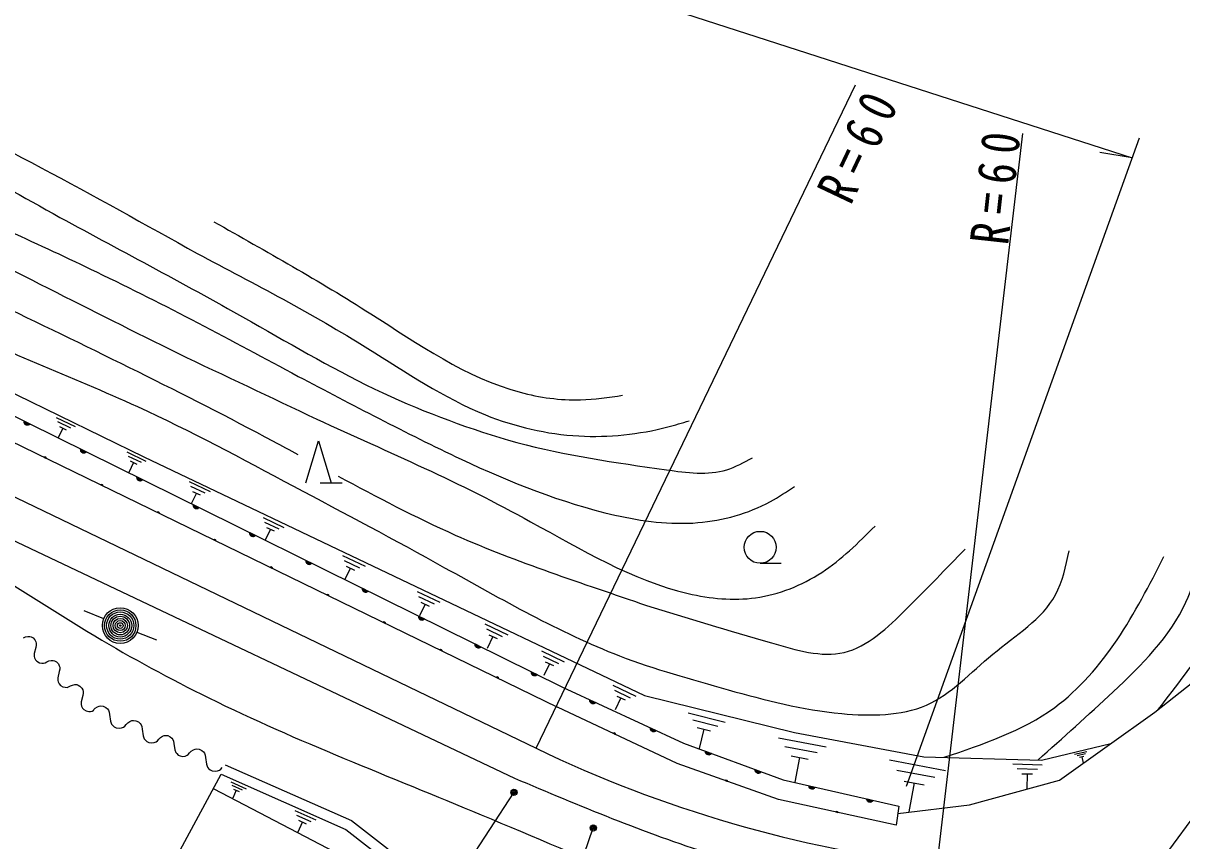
# Model space of a CAD drawing. Units: millimetres, scale not verified. Extents: x 40000 to 680000, y 20000 to 380000.
# Drawn here: x 172216 to 227280, y 274035 to 312904 of the extents above; entities that cross this region are included whole.
import ezdxf

# ---------------------------------------------------------------- set-up
doc = ezdxf.new("R2010")
doc.units = ezdxf.units.MM
doc.header["$LTSCALE"] = 1000
doc.layers.add('M-BGD', color=7, linetype='Continuous', lineweight=25)
doc.styles.add('ＭＳ ゴシック', font='')
doc.styles.get('ＭＳ ゴシック').set_extended_font_data('MS Gothic')

msp = doc.modelspace()

# ---------------------------------------------------------------- linework, layer by layer
at = {"layer": 'M-BGD'}
for p, q in [((139721, 333999), (224920, 306503)), ((122208, 317076), (197616, 280392)), ((130890, 314434), (197853, 281340)), ((126294, 309881), (195568, 277014)), ((196590, 278437), (211776, 309970)), ((225259, 307444), (214173, 276621)), ((219713, 307664), (215638, 272902)), ((224920, 306503), (223383, 306757)), ((173788, 294161), (174689, 293728)), ((172270, 293923), (172496, 293811)), ((172509, 293825), (172273, 293942)), ((172275, 293961), (172523, 293838)), ((172472, 293803), (172278, 293899)), ((172286, 293875), (172448, 293795)), ((172413, 293792), (172305, 293845)), ((174475, 293653), (173862, 293947)), ((174100, 293656), (173874, 293187)), ((173937, 293734), (174262, 293578)), ((174949, 292599), (175174, 292488)), ((175188, 292501), (174951, 292618)), ((174954, 292637), (175201, 292515)), ((175150, 292479), (174957, 292575)), ((174965, 292551), (175126, 292471)), ((175091, 292468), (174984, 292522)), ((177146, 292524), (178047, 292090)), ((173217, 292271), (173300, 292231)), ((173300, 292240), (173224, 292276)), ((173233, 292281), (173298, 292249)), ((173294, 292260), (173244, 292285)), ((173257, 292285), (173286, 292271)), ((177834, 292015), (177221, 292310)), ((177458, 292019), (177233, 291550)), ((177296, 292097), (177620, 291941)), ((177866, 291177), (177630, 291294)), ((177632, 291313), (177880, 291191)), ((175904, 290964), (175986, 290924)), ((175986, 290933), (175911, 290969)), ((175920, 290974), (175984, 290942)), ((175981, 290953), (175930, 290978)), ((175944, 290978), (175972, 290964)), ((177627, 291276), (177853, 291164)), ((177829, 291156), (177635, 291251)), ((177643, 291227), (177805, 291148)), ((177770, 291145), (177662, 291198)), ((180106, 291118), (181098, 290642)), ((180863, 290559), (180189, 290883)), ((186329, 291046), (187369, 291046)), ((180450, 290563), (180202, 290047)), ((180271, 290648), (180628, 290477)), ((178590, 289657), (178673, 289617)), ((178673, 289626), (178597, 289662)), ((178606, 289667), (178671, 289635)), ((178667, 289646), (178617, 289671)), ((178630, 289671), (178659, 289657)), ((180306, 289952), (180531, 289840)), ((180545, 289854), (180308, 289971)), ((180311, 289989), (180558, 289867)), ((180507, 289832), (180314, 289928)), ((180322, 289904), (180483, 289824)), ((180448, 289821), (180341, 289874)), ((183620, 289406), (184611, 288929)), ((184376, 288847), (183702, 289171)), ((182984, 288628), (183210, 288516)), ((183223, 288530), (182987, 288647)), ((182989, 288666), (183237, 288543)), ((183186, 288508), (182992, 288604)), ((183000, 288580), (183162, 288500)), ((183127, 288497), (183019, 288550)), ((183963, 288850), (183715, 288335)), ((183784, 288936), (184141, 288764)), ((181277, 288350), (181360, 288310)), ((181359, 288319), (181284, 288355)), ((181293, 288360), (181358, 288328)), ((181354, 288339), (181304, 288364)), ((181317, 288364), (181346, 288350)), ((187390, 287605), (188472, 287085)), ((183963, 287043), (184046, 287003)), ((184046, 287012), (183971, 287048)), ((183979, 287053), (184044, 287022)), ((184041, 287032), (183990, 287057)), ((184004, 287057), (184032, 287043)), ((185662, 287304), (185888, 287193)), ((185902, 287206), (185665, 287323)), ((185668, 287342), (185915, 287220)), ((185864, 287185), (185671, 287280)), ((185679, 287256), (185840, 287176)), ((185805, 287174), (185698, 287227)), ((188216, 286995), (187480, 287349)), ((187765, 286999), (187494, 286437)), ((187570, 287093), (187959, 286905)), ((207241, 287227), (208241, 287227)), ((188341, 285981), (188567, 285869)), ((188580, 285882), (188344, 285999)), ((188346, 286018), (188594, 285896)), ((188543, 285861), (188349, 285956)), ((188357, 285932), (188519, 285853)), ((188484, 285850), (188376, 285903)), ((190937, 285894), (192020, 285377)), ((186650, 285736), (186733, 285696)), ((186733, 285705), (186657, 285742)), ((186666, 285746), (186731, 285715)), ((186727, 285725), (186677, 285750)), ((186690, 285750), (186719, 285736)), ((191764, 285287), (191027, 285638)), ((191313, 285289), (191044, 284726)), ((191118, 285382), (191508, 285196)), ((176042, 284588), (175115, 284964)), ((191025, 284694), (191272, 284572)), ((189337, 284429), (189419, 284389)), ((189419, 284398), (189344, 284435)), ((189353, 284439), (189417, 284408)), ((189414, 284418), (189363, 284443)), ((189377, 284443), (189406, 284429)), ((191019, 284657), (191245, 284545)), ((191259, 284559), (191022, 284676)), ((191221, 284537), (191028, 284633)), ((191036, 284609), (191197, 284529)), ((191162, 284526), (191055, 284579)), ((194164, 284347), (195247, 283830)), ((177619, 283954), (178549, 283585)), ((194991, 283740), (194254, 284091)), ((194540, 283742), (194271, 283179)), ((194345, 283835), (194735, 283649)), ((192023, 283122), (192106, 283082)), ((192106, 283091), (192031, 283128)), ((192039, 283132), (192104, 283101)), ((192100, 283111), (192050, 283136)), ((192064, 283136), (192092, 283122)), ((193698, 283333), (193924, 283221)), ((193937, 283235), (193701, 283352)), ((193703, 283371), (193951, 283248)), ((193900, 283213), (193706, 283309)), ((193714, 283285), (193876, 283205)), ((193841, 283202), (193733, 283255)), ((196849, 283060), (197932, 282543)), ((197676, 282452), (196939, 282804)), ((197030, 282548), (197420, 282362)), ((196376, 282009), (196602, 281898)), ((196616, 281911), (196379, 282028)), ((196382, 282047), (196629, 281925)), ((196578, 281890), (196385, 281985)), ((196393, 281961), (196554, 281881)), ((196519, 281879), (196412, 281932)), ((197225, 282455), (196956, 281892)), ((194710, 281815), (194793, 281775)), ((194793, 281784), (194717, 281821)), ((194726, 281825), (194791, 281794)), ((194787, 281804), (194737, 281829)), ((194750, 281829), (194779, 281815)), ((200247, 281430), (201330, 280913)), ((197853, 281340), (203603, 278684)), ((201074, 280823), (200338, 281174)), ((200624, 280825), (200355, 280262)), ((200429, 280918), (200819, 280732)), ((203290, 277714), (197616, 280392)), ((199153, 280680), (199382, 280574)), ((199395, 280588), (199155, 280699)), ((199157, 280718), (199408, 280602)), ((199358, 280565), (199162, 280656)), ((199171, 280632), (199334, 280557)), ((199299, 280553), (199190, 280603)), ((203827, 280113), (205575, 279683)), ((205227, 279472), (204038, 279765)), ((202028, 279352), (202257, 279246)), ((202270, 279260), (202030, 279371)), ((202032, 279390), (202283, 279274)), ((202233, 279237), (202037, 279328)), ((202046, 279304), (202209, 279229)), ((202174, 279225), (202065, 279275)), ((204249, 279416), (204878, 279261)), ((204564, 279339), (204340, 278430)), ((200269, 279149), (200352, 279110)), ((200352, 279119), (200276, 279154)), ((200285, 279159), (200350, 279128)), ((200346, 279139), (200296, 279163)), ((200309, 279163), (200338, 279150)), ((203603, 278684), (208327, 276932)), ((208120, 278934), (210380, 278510)), ((221790, 266926), (230665, 279036)), ((204647, 278239), (204883, 278152)), ((204648, 278277), (204907, 278181)), ((204895, 278166), (204648, 278258)), ((204860, 278141), (204658, 278216)), ((204668, 278193), (204837, 278130)), ((204803, 278124), (204690, 278166)), ((209951, 278216), (208414, 278504)), ((208707, 278075), (209521, 277922)), ((222184, 278148), (222768, 278288)), ((222697, 278173), (222300, 278077)), ((208108, 275993), (203290, 277714)), ((209114, 277998), (208894, 276823)), ((213394, 277884), (216048, 277386)), ((219245, 277688), (220644, 277647)), ((222416, 278006), (222626, 278057)), ((222521, 278031), (222594, 277728)), ((175432, 265747), (181618, 277198)), ((207009, 277363), (207246, 277275)), ((207257, 277290), (207010, 277382)), ((207011, 277401), (207269, 277305)), ((207222, 277265), (207020, 277340)), ((207031, 277317), (207199, 277254)), ((207165, 277248), (207052, 277289)), ((215544, 277041), (213739, 277379)), ((220414, 277430), (219462, 277458)), ((219680, 277227), (220183, 277212)), ((219931, 277220), (219910, 276492)), ((182081, 276836), (182813, 276512)), ((182644, 276447), (182146, 276667)), ((182343, 276440), (182175, 276060)), ((182212, 276498), (182475, 276382)), ((205592, 276900), (205679, 276869)), ((205678, 276878), (205599, 276907)), ((205607, 276912), (205675, 276888)), ((205670, 276898), (205617, 276917)), ((205630, 276918), (205661, 276908)), ((208327, 276932), (213834, 275680)), ((209566, 276632), (209835, 276571)), ((209825, 276555), (209567, 276613)), ((209569, 276594), (209815, 276538)), ((209794, 276525), (209583, 276573)), ((209596, 276551), (209772, 276511)), ((209739, 276500), (209622, 276527)), ((214084, 276875), (215040, 276696)), ((214562, 276786), (214303, 275406)), ((195542, 276341), (181100, 254292)), ((213709, 274773), (208108, 275993)), ((212319, 276006), (212588, 275945)), ((212578, 275929), (212321, 275987)), ((212323, 275968), (212569, 275913)), ((212547, 275899), (212336, 275947)), ((212350, 275925), (212525, 275885)), ((212492, 275875), (212375, 275901)), ((185125, 275475), (186131, 275030)), ((210838, 275407), (210928, 275387)), ((210926, 275396), (210843, 275414)), ((210851, 275420), (210921, 275405)), ((210915, 275414), (210861, 275426)), ((210874, 275430), (210905, 275423)), ((213834, 275680), (213709, 274773)), ((185899, 274940), (185215, 275243)), ((185486, 274931), (185254, 274408)), ((185305, 275011), (185667, 274851)), ((187754, 241776), (199312, 274649))]:
    msp.add_line(p, q, dxfattribs=at)
for points in [[(75475, 330792), (83732, 329677), (95935, 328820), (104659, 326903), (116383, 324786), (125359, 321256), (137915, 314851), (142879, 311523), (153620, 304665), (169885, 296211), (177951, 292295), (201748, 280940), (208878, 279185), (215020, 278034), (220614, 277869), (223912, 278665)], [(120618, 315023), (168398, 292013), (196590, 278437)], [(213786, 275328), (217189, 275746), (221468, 276924), (225994, 280148), (228102, 281822), (230458, 285480), (230086, 288891), (228660, 293293), (230210, 296703), (231016, 300300), (233869, 304330)], [(185649, 291046), (186249, 293046), (186849, 291046)], [(172231, 283690), (172322, 283734), (172436, 283755), (172526, 283754), (172594, 283730), (172684, 283684), (172773, 283592), (172817, 283501), (172839, 283433), (172838, 283342), (172813, 283229), (172742, 282936), (172740, 282800), (172762, 282732), (172806, 282641), (172873, 282572), (172985, 282503), (173098, 282479), (173188, 282477), (173256, 282499), (173347, 282543)], [(173347, 282543), (173439, 282587), (173552, 282608), (173642, 282607), (173710, 282584), (173800, 282537), (173889, 282445), (173933, 282354), (173955, 282286), (173954, 282196), (173930, 282083), (173858, 281790), (173856, 281654), (173878, 281586), (173922, 281495), (173989, 281426), (174101, 281356), (174214, 281332), (174304, 281331), (174372, 281353), (174464, 281397)], [(174464, 281397), (174555, 281441), (174668, 281462), (174759, 281461), (174826, 281437), (174916, 281391), (175005, 281299), (175049, 281208), (175071, 281140), (175070, 281049), (175046, 280936), (174974, 280643), (174972, 280508), (174994, 280439), (175038, 280348), (175105, 280279), (175217, 280210), (175330, 280186), (175420, 280185), (175489, 280206), (175580, 280250)], [(175565, 280266), (175638, 280345), (175742, 280410), (175832, 280444), (175907, 280447), (176014, 280437), (176139, 280381), (176218, 280308), (176266, 280249), (176300, 280159), (176320, 280039), (176364, 279721), (176415, 279586), (176464, 279527), (176543, 279454), (176636, 279413), (176774, 279388), (176895, 279408), (176985, 279443), (177043, 279491), (177116, 279570)], [(177116, 279570), (177189, 279649), (177293, 279714), (177383, 279748), (177459, 279752), (177566, 279741), (177690, 279685), (177769, 279612), (177817, 279554), (177851, 279464), (177871, 279343), (177915, 279025), (177967, 278890), (178015, 278831), (178094, 278759), (178187, 278717), (178325, 278692), (178446, 278713), (178536, 278747), (178595, 278795), (178667, 278874)], [(178667, 278874), (178736, 278949), (178834, 279010), (178918, 279042), (178990, 279045), (179090, 279035), (179207, 278983), (179282, 278914), (179327, 278859), (179359, 278774), (179378, 278660), (179419, 278361), (179468, 278235), (179513, 278179), (179588, 278111), (179675, 278071), (179805, 278048), (179919, 278067), (180003, 278100), (180059, 278145), (180127, 278219)], [(180127, 278219), (180200, 278298), (180304, 278364), (180394, 278398), (180470, 278401), (180577, 278390), (180701, 278335), (180780, 278262), (180828, 278203), (180862, 278113), (180882, 277992), (180926, 277675), (180978, 277540), (181026, 277481), (181105, 277408), (181198, 277366), (181336, 277342), (181457, 277362), (181547, 277396), (181606, 277444), (181678, 277524)], [(181821, 277655), (187812, 275005), (191177, 272382), (192259, 271918), (197084, 271135), (197242, 271135), (203217, 268607), (209876, 267479), (220948, 266386)], [(181618, 277198), (187553, 274573), (190920, 271948), (192119, 271434), (197084, 270635), (197141, 270635), (203076, 268124), (209810, 266983), (220568, 265921)], [(181276, 276513), (188466, 272747), (191149, 270806), (193717, 269836), (197084, 269208), (203361, 267040), (212492, 265556), (221757, 264514)]]:
    msp.add_lwpolyline(points, dxfattribs=at)
for points in [[(172541, 293849), (172515, 293822), (172485, 293803), (172445, 293790), (172410, 293787), (172373, 293792), (172330, 293813), (172303, 293840), (172284, 293869), (172270, 293910), (172267, 293944), (172272, 293982)], [(175220, 292525), (175193, 292498), (175164, 292480), (175124, 292466), (175089, 292463), (175051, 292468), (175008, 292490), (174981, 292516), (174962, 292546), (174949, 292586), (174946, 292621), (174951, 292658)], [(173210, 292265), (173219, 292274), (173228, 292281), (173242, 292285), (173253, 292286), (173266, 292285), (173280, 292278), (173289, 292269), (173296, 292259), (173300, 292246), (173301, 292234), (173300, 292222)], [(177898, 291202), (177872, 291175), (177842, 291156), (177802, 291142), (177767, 291139), (177730, 291145), (177687, 291166), (177660, 291193), (177641, 291222), (177627, 291262), (177624, 291297), (177629, 291335)], [(175896, 290958), (175905, 290967), (175915, 290974), (175928, 290978), (175940, 290979), (175953, 290978), (175967, 290971), (175976, 290962), (175982, 290952), (175987, 290939), (175988, 290927), (175986, 290915)], [(178583, 289651), (178592, 289661), (178602, 289667), (178615, 289672), (178627, 289673), (178639, 289671), (178654, 289664), (178663, 289655), (178669, 289645), (178674, 289632), (178675, 289620), (178673, 289608)], [(180577, 289878), (180550, 289851), (180521, 289832), (180481, 289818), (180446, 289816), (180408, 289821), (180365, 289842), (180338, 289869), (180319, 289898), (180306, 289938), (180303, 289973), (180308, 290011)], [(183255, 288554), (183229, 288527), (183199, 288508), (183159, 288495), (183124, 288492), (183087, 288497), (183044, 288518), (183017, 288545), (182998, 288574), (182984, 288615), (182981, 288650), (182986, 288687)], [(181270, 288345), (181279, 288354), (181288, 288360), (181302, 288365), (181313, 288366), (181326, 288364), (181340, 288357), (181349, 288348), (181356, 288338), (181360, 288325), (181361, 288313), (181360, 288301)], [(183956, 287038), (183965, 287047), (183975, 287053), (183988, 287058), (184000, 287059), (184013, 287057), (184027, 287050), (184036, 287041), (184042, 287031), (184047, 287018), (184048, 287006), (184046, 286994)], [(185934, 287230), (185907, 287204), (185878, 287185), (185838, 287171), (185803, 287168), (185765, 287173), (185722, 287195), (185695, 287221), (185676, 287251), (185663, 287291), (185660, 287326), (185665, 287363)], [(188612, 285907), (188586, 285880), (188556, 285861), (188516, 285847), (188481, 285844), (188444, 285850), (188400, 285871), (188374, 285898), (188355, 285927), (188341, 285967), (188338, 286002), (188343, 286040)], [(186643, 285731), (186652, 285740), (186662, 285746), (186675, 285751), (186687, 285752), (186699, 285750), (186714, 285743), (186723, 285734), (186729, 285724), (186734, 285711), (186735, 285699), (186733, 285687)], [(191291, 284583), (191264, 284556), (191235, 284537), (191194, 284524), (191160, 284521), (191122, 284526), (191079, 284547), (191052, 284574), (191033, 284603), (191019, 284643), (191017, 284678), (191022, 284716)], [(189330, 284424), (189339, 284433), (189348, 284439), (189362, 284444), (189373, 284445), (189386, 284443), (189400, 284436), (189409, 284427), (189416, 284417), (189420, 284404), (189421, 284392), (189420, 284380)], [(192016, 283117), (192025, 283126), (192035, 283132), (192048, 283137), (192060, 283138), (192072, 283136), (192087, 283129), (192096, 283120), (192102, 283110), (192107, 283097), (192108, 283086), (192106, 283073)], [(193969, 283259), (193943, 283232), (193913, 283213), (193873, 283200), (193838, 283197), (193800, 283202), (193757, 283223), (193730, 283250), (193712, 283280), (193698, 283320), (193695, 283355), (193700, 283392)], [(196648, 281935), (196621, 281909), (196592, 281890), (196551, 281876), (196517, 281873), (196479, 281878), (196436, 281900), (196409, 281926), (196390, 281956), (196376, 281996), (196374, 282031), (196379, 282068)], [(194703, 281810), (194712, 281819), (194722, 281825), (194735, 281830), (194747, 281831), (194759, 281829), (194773, 281822), (194783, 281813), (194789, 281804), (194794, 281790), (194795, 281779), (194793, 281766)], [(199426, 280613), (199400, 280586), (199371, 280566), (199332, 280551), (199297, 280547), (199259, 280552), (199215, 280572), (199188, 280598), (199168, 280627), (199153, 280666), (199150, 280701), (199154, 280739)], [(202301, 279285), (202275, 279258), (202246, 279238), (202207, 279223), (202172, 279219), (202134, 279224), (202091, 279244), (202063, 279270), (202043, 279299), (202029, 279338), (202025, 279373), (202029, 279411)], [(200262, 279143), (200271, 279153), (200281, 279159), (200294, 279164), (200306, 279165), (200318, 279163), (200333, 279157), (200342, 279148), (200348, 279138), (200353, 279125), (200354, 279113), (200353, 279101)], [(204924, 278194), (204901, 278164), (204873, 278142), (204835, 278125), (204800, 278118), (204763, 278120), (204718, 278136), (204688, 278160), (204666, 278187), (204648, 278226), (204642, 278260), (204643, 278298)], [(207287, 277318), (207263, 277288), (207236, 277266), (207197, 277249), (207163, 277242), (207125, 277243), (207080, 277260), (207050, 277284), (207028, 277311), (207011, 277350), (207004, 277384), (207006, 277422)], [(205586, 276894), (205593, 276904), (205602, 276911), (205615, 276918), (205627, 276920), (205639, 276920), (205654, 276914), (205664, 276906), (205672, 276897), (205678, 276885), (205680, 276873), (205680, 276860)], [(209850, 276586), (209831, 276553), (209807, 276528), (209771, 276505), (209737, 276494), (209700, 276491), (209653, 276501), (209620, 276521), (209595, 276545), (209573, 276581), (209562, 276614), (209558, 276652)], [(212604, 275960), (212584, 275927), (212560, 275902), (212524, 275880), (212491, 275869), (212453, 275865), (212406, 275876), (212374, 275895), (212349, 275919), (212326, 275955), (212315, 275989), (212311, 276026)], [(210832, 275400), (210839, 275411), (210847, 275419), (210859, 275427), (210870, 275430), (210882, 275432), (210898, 275428), (210909, 275422), (210917, 275414), (210925, 275402), (210929, 275391), (210930, 275378)]]:
    msp.add_lwpolyline(points, close=True, dxfattribs=at)
for centre, radius in [((207241, 287987), 760), ((176829, 284268), 850), ((176829, 284268), 748), ((176829, 284268), 646), ((176829, 284268), 544), ((176829, 284268), 442), ((176829, 284268), 340), ((176829, 284268), 238), ((176829, 284268), 136), ((176829, 284268), 34), ((195542, 276341), 150), ((195542, 276341), 90), ((195542, 276341), 30), ((199312, 274649), 150), ((199312, 274649), 90), ((199312, 274649), 30)]:
    msp.add_circle(centre, radius, dxfattribs=at)
msp.add_arc((222623, 332494), 60000, 244.28516, 263.31445, dxfattribs=at)
for points, knots in [([(126445, 330067), (128159, 328282), (129874, 326496), (131768, 324927), (134065, 323025), (136627, 321441), (139220, 319935), (142740, 317892), (146318, 315994), (149902, 314098), (153447, 312258), (156972, 310393), (160503, 308532), (162811, 307318), (165114, 306091), (167457, 304947), (170187, 303618), (172972, 302401), (175703, 301075), (178943, 299518), (182120, 297836), (185284, 296115), (187841, 294767), (190396, 293434), (193027, 292171), (195376, 291080), (197780, 290114), (200340, 289518), (201634, 289230), (202961, 289052), (204284, 289160), (205481, 289258), (206675, 289591), (207725, 290164), (208121, 290380), (208497, 290630), (208872, 290881)], [0, 0, 0, 0, 1, 1, 1, 2, 2, 2, 3, 3, 3, 4, 4, 4, 5, 5, 5, 6, 6, 6, 7, 7, 7, 8, 8, 8, 9, 9, 9, 10, 10, 10, 11, 11, 11, 12, 12, 12, 12]), ([(122332, 327407), (122636, 327093), (122946, 326784), (123262, 326483), (125865, 324001), (128923, 322002), (131977, 320041), (135332, 317888), (138683, 315780), (142144, 313852), (145508, 312013), (148938, 310306), (152375, 308611), (155258, 307195), (158137, 305777), (161027, 304380), (164405, 302754), (167790, 301144), (171160, 299503), (175505, 297413), (179843, 295312), (184100, 293033), (184492, 292824), (184883, 292613), (185274, 292402)], [0, 0, 0, 0, 1, 1, 1, 2, 2, 2, 3, 3, 3, 4, 4, 4, 5, 5, 5, 6, 6, 6, 7, 7, 7, 8, 8, 8, 8]), ([(133956, 326979), (135607, 325547), (137259, 324115), (139046, 322892), (142645, 320429), (146790, 318816), (150733, 316869), (153560, 315473), (156283, 313906), (159121, 312567), (161228, 311592), (163384, 310721), (165503, 309771), (170641, 307464), (175564, 304699), (180488, 301956), (183212, 300506), (185951, 299102), (188589, 297439), (190414, 296312), (192192, 295099), (194182, 294285), (195591, 293718), (197102, 293366), (198627, 293281), (200050, 293202), (201484, 293355), (202857, 293711), (203194, 293798), (203528, 293898), (203861, 293998)], [0, 0, 0, 0, 1, 1, 1, 2, 2, 2, 3, 3, 3, 4, 4, 4, 5, 5, 5, 6, 6, 6, 7, 7, 7, 8, 8, 8, 9, 9, 9, 10, 10, 10, 10]), ([(74239, 321793), (77580, 321394), (80921, 320994), (84272, 320689), (86650, 320472), (89034, 320302), (91407, 320020), (93078, 319821), (94744, 319566), (96386, 319202), (97689, 318915), (98976, 318557), (100251, 318162), (102938, 317323), (105567, 316320), (108204, 315338), (111484, 314066), (114743, 312783), (118089, 311621), (121177, 310556), (124359, 309638), (127082, 307905), (128230, 307175), (129298, 306303), (130426, 305527), (132639, 304006), (135075, 302841), (137545, 301776), (141903, 299851), (146394, 298286), (150795, 296489), (155191, 294710), (159456, 292632), (163711, 290533), (165679, 289579), (167643, 288614), (169533, 287522), (171597, 286331), (173578, 284999), (175623, 283774), (177387, 282715), (179199, 281736), (181044, 280829), (185250, 278750), (189656, 277097), (193983, 275269), (196482, 274239), (198958, 273167), (201436, 272075), (202750, 271495), (204065, 270911), (205429, 270477), (206263, 270212), (207116, 270004), (207968, 269796)], [0, 0, 0, 0, 1, 1, 1, 2, 2, 2, 3, 3, 3, 4, 4, 4, 5, 5, 5, 6, 6, 6, 7, 7, 7, 8, 8, 8, 9, 9, 9, 10, 10, 10, 11, 11, 11, 12, 12, 12, 13, 13, 13, 14, 14, 14, 15, 15, 15, 16, 16, 16, 17, 17, 17, 18, 18, 18, 18]), ([(141157, 312677), (143952, 311352), (146747, 310027), (149505, 308628), (151520, 307606), (153515, 306544), (155552, 305564), (158001, 304385), (160511, 303324), (162890, 302016), (164659, 301035), (166354, 299914), (168131, 298952), (171187, 297306), (174481, 296122), (177646, 294678), (180170, 293520), (182622, 292212), (185064, 290889), (187468, 289620), (189864, 288344), (192247, 287018), (194964, 285511), (197670, 283962), (200552, 282825), (202227, 282189), (203964, 281719), (205713, 281213), (207482, 280727), (209240, 280261), (211115, 280084), (212492, 279956), (213929, 279973), (215147, 280487), (216314, 281008), (217229, 282029), (218291, 282906), (219391, 283813), (220648, 284566), (221275, 285728), (221610, 286349), (221765, 287087), (221920, 287825)], [0, 0, 0, 0, 1, 1, 1, 2, 2, 2, 3, 3, 3, 4, 4, 4, 5, 5, 5, 6, 6, 6, 7, 7, 7, 8, 8, 8, 9, 9, 9, 10, 10, 10, 11, 11, 11, 12, 12, 12, 13, 13, 13, 14, 14, 14, 14]), ([(168784, 306528), (170523, 305603), (172238, 304632), (173959, 303673), (177001, 302025), (180055, 300414), (183065, 298699), (185122, 297535), (187166, 296345), (189303, 295330), (191354, 294370), (193494, 293596), (195684, 292964), (197989, 292354), (200326, 292019), (202782, 291673), (203758, 291536), (204754, 291396), (205650, 291673), (206071, 291803), (206470, 292025), (206869, 292247)], [0, 0, 0, 0, 1, 1, 1, 2, 2, 2, 3, 3, 3, 4, 4, 4, 5, 5, 5, 6, 6, 6, 7, 7, 7, 7]), ([(165994, 303943), (166401, 303751), (166807, 303559), (167213, 303364), (171369, 301390), (175438, 299235), (179574, 297217), (181767, 296153), (183977, 295125), (186176, 294076), (189579, 292516), (192999, 291065), (196333, 289198), (198755, 287891), (201116, 286430), (203817, 285791), (204864, 285551), (205958, 285443), (207024, 285590), (208139, 285744), (209223, 286178), (210165, 286793), (211106, 287408), (211905, 288203), (212704, 288998)], [0, 0, 0, 0, 1, 1, 1, 2, 2, 2, 3, 3, 3, 4, 4, 4, 5, 5, 5, 6, 6, 6, 7, 7, 7, 8, 8, 8, 8]), ([(181276, 303462), (183777, 302056), (186277, 300651), (188733, 299088), (191011, 297639), (193250, 296055), (195831, 295360), (196761, 295109), (197736, 294974), (198699, 295002), (199372, 295020), (200039, 295119), (200706, 295217)], [0, 0, 0, 0, 1, 1, 1, 2, 2, 2, 3, 3, 3, 4, 4, 4, 4]), ([(187193, 291366), (189020, 290384), (190857, 289421), (192745, 288571), (195691, 287272), (198772, 286289), (201836, 285224), (203778, 284612), (205694, 284047), (207778, 283440), (208947, 283099), (210163, 282740), (211236, 282993), (212345, 283256), (213302, 284174), (214192, 285057), (215175, 286033), (216078, 286967), (216981, 287902)], [0, 0, 0, 0, 1, 1, 1, 2, 2, 2, 3, 3, 3, 4, 4, 4, 5, 5, 5, 6, 6, 6, 6]), ([(215987, 278005), (217845, 278629), (219702, 279253), (221237, 280377), (222402, 281231), (223380, 282373), (224203, 283591), (225056, 284854), (225742, 286200), (226427, 287545)], [0, 0, 0, 0, 1, 1, 1, 2, 2, 2, 3, 3, 3, 3]), ([(220436, 277874), (221631, 278937), (222826, 280000), (224017, 281119), (225371, 282390), (226720, 283733), (227478, 285383), (227758, 285993), (227958, 286646), (228157, 287298)], [0, 0, 0, 0, 1, 1, 1, 2, 2, 2, 3, 3, 3, 3]), ([(226160, 280280), (227032, 281410), (227904, 282540), (228714, 283714), (229288, 284548), (229831, 285404), (230373, 286260)], [0, 0, 0, 0, 1, 1, 1, 2, 2, 2, 2]), ([(195568, 277014), (198646, 275716), (201725, 274419), (204904, 273412), (207155, 272698), (209456, 272131), (211778, 271693), (214473, 271185), (217195, 270851), (219918, 270517)], [0, 0, 0, 0, 1, 1, 1, 2, 2, 2, 3, 3, 3, 3])]:
    msp.add_open_spline(points, degree=3, knots=knots, dxfattribs=at)

# ---------------------------------------------------------------- texts
at = {"layer": 'M-BGD', "char_height": 1833, "attachment_point": 7, "style": 'ＭＳ ゴシック'}
for insert, rotation in [((211565, 304188), 64.6), ((219052, 302305), 83.7)]:
    msp.add_mtext('\\T1.45;\\W0.8;R=60', dxfattribs=dict(at, insert=insert, rotation=rotation))

doc.saveas('drawing.dxf')
